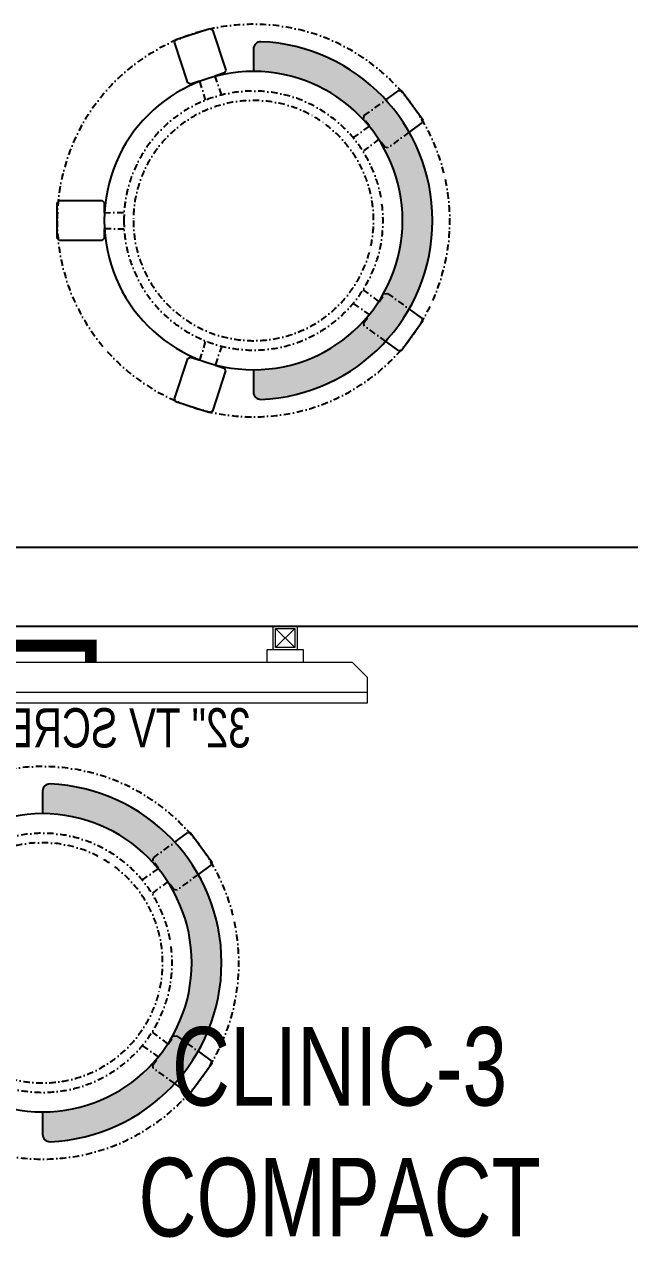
# Model space of a CAD drawing. Header units: feet. Extents: x 2963186 to 2977669, y -5470406 to -5462756.
# Drawn here: x 2964105 to 2964876, y -5467416 to -5465871 of the extents above; entities that cross this region are included whole.
import ezdxf

# ---------------------------------------------------------------- set-up
doc = ezdxf.new("R2010")
doc.units = ezdxf.units.FT
doc.header["$LTSCALE"] = 33
doc.header["$MEASUREMENT"] = 0
doc.linetypes.add('ACAD_ISO03W100', pattern=[30, 12, -18])
doc.linetypes.add('DASHDOT2', pattern=[0.5, 0.25, -0.125, 0, -0.125])
for name, color, linetype, lineweight in [('HATCH', 9, 'Continuous', 9), ('LENS-FURNITURE', 13, 'Continuous', 9), ('LENS-PARTITION', 21, 'Continuous', 25), ('LENS-TEXT', 31, 'Continuous', 5), ('LENS_TEXT', 31, 'Continuous', 5), ('LK-EQPMT', 3, 'Continuous', 18), ('LN-ELEVATION-1', 81, 'Continuous', 25)]:
    doc.layers.add(name, color=color, linetype=linetype, lineweight=lineweight)
doc.styles.get("Standard").update_dxf_attribs({"font": 'GILC____.TTF'})

# ---------------------------------------------------------------- blocks, each defined once
blk = doc.blocks.new('DR STOOL')
at = {"layer": 'HATCH'}
h = blk.add_hatch(dxfattribs=at)
h.set_pattern_fill('ANSI36', color=250, angle=-90.00000000000001)
h.set_pattern_definition([(315, (-227.8099174643867, 917.3997257252777), (6.173926083235043, -1.683798022700468), [7.9375, -1.587499999999999, 0, -1.587499999999999])])
edge = h.paths.add_edge_path()
edge.add_line((-190.0000000041909, 4.511094e-10), (-218.6899174675346, 4.511094e-10))
edge.add_arc((-218.6899174670689, 9.120000000388245), 9.119999999940092, 177.6119845363388, 269.9999999996136, ccw=False)
edge.add_arc((-1.8626451e-09, 3.565219e-10), 228.000000002257, 2.3880154632688004, 177.6119845367313, ccw=False)
edge.add_arc((218.6899174633436, 9.120000000497384), 9.120000000051716, -90.00000000034493, 2.3880154629299, ccw=False)
edge.add_line((218.6899174633436, 4.511094e-10), (190, 4.511094e-10))
edge.add_arc((-1.8626451e-09, 4.511094e-10), 190.000000001979, -1.27e-14, 180)
at = {"layer": 'LN-ELEVATION-1', "color": 1, "ltscale": 100}
for p, q in [((-128.6221585394814, 215.4841044476634), (-165.2704676063731, 189.0243927398114)), ((-124.7228340068832, 214.8545704018979), (-128.6221585394814, 215.4841044476634)), ((-112.6981821293011, 198.1996966340157), (-124.7228340068832, 214.8545704018979)), ((124.7553772013634, 214.9803744515593), (112.5488144652918, 198.2845540212292)), ((128.7014972954057, 215.5933048763618), (124.7553772013634, 214.9803744515593)), ((128.7014972954057, 215.5933048763618), (124.7553772013634, 214.9803744515593)), ((165.1911288509145, 188.915192311113), (128.7014972954057, 215.5933048763618)), ((165.1911288509145, 188.915192311113), (128.7014972954057, 215.5933048763618)), ((-165.2704676063731, 189.0243927398114), (-165.9069543029182, 185.0820035930228)), ((165.7973639420234, 185.0121775862135), (165.1911288509145, 188.915192311113)), ((165.7973639420234, 185.0121775862135), (165.1911288509145, 188.915192311113)), ((-165.9069543029182, 185.0820035930228), (-153.8003208162263, 168.3135803133482)), ((153.6734594982117, 168.4294150282658), (165.7973639420234, 185.0121775862135)), ((-191.2928382232785, -35.45407700946089), (-242.9550312487409, -52.24013893969095)), ((-187.9259491492994, -37.1695928365807), (-191.2928382232785, -35.45407700946089)), ((-184.1424400564283, -48.81403796559607), (-187.9259491492994, -37.1695928365807)), ((188.0651108901948, -36.96233201187715), (184.0504167033359, -49.19388854173303)), ((191.3981811110861, -35.27656588272658), (188.0651108901948, -36.96233201187715)), ((243.0100176925771, -52.21682526778022), (191.3981811110861, -35.27656588272658)), ((-242.9550312487409, -52.24013893969095), (-244.7482102331705, -55.75945052818861)), ((-244.7482102331705, -55.75945052818861), (-230.7800458371639, -98.74904560100549)), ((230.715890809428, -98.7280946081737), (244.8123673382215, -55.78040257930116)), ((244.8123673382215, -55.78040257930116), (243.0100176925771, -52.21682526778022)), ((-173.8639617776498, -80.4479453730819), (-177.8421125086024, -68.2044548037811)), ((177.6922140880488, -68.56540505095472), (173.8739495249465, -80.1985000452405)), ((-227.2218665438704, -100.5620286722478), (-175.5596735184081, -83.7759667420105)), ((-175.5596735184081, -83.7759667420105), (-173.8639617776498, -80.4479453730819)), ((173.8739495249465, -80.1985000452405), (175.5794035866856, -83.5704969359358)), ((175.5794035866856, -83.5704969359358), (227.1912401677109, -100.5107563209894)), ((-230.7800458371639, -98.74904560100549), (-227.2218665438704, -100.5620286722478)), ((227.1912401677109, -100.5107563209894), (230.715890809428, -98.7280946081737)), ((-22.72193054761737, -190.2142363802995), (-25.39390889601782, -192.886214728569)), ((-25.39390889601782, -192.886214728569), (-25.39390889601782, -247.2070584567482)), ((-10.47823652112856, -190.2142363802995), (-22.72193054761737, -190.2142363802995)), ((22.78362171910703, -190.2142363802995), (9.910054048988968, -190.2142363802995)), ((25.42475448176265, -192.8553691428751), (22.78362171910703, -190.2142363802995)), ((25.42475448176265, -247.1762128710543), (25.42475448176265, -192.8553691428751)), ((-25.39390889601782, -247.2070584567482), (-22.60096735274419, -250)), ((22.60096735274419, -250), (25.42475448176265, -247.1762128710543)), ((-22.60096735274419, -250), (22.60096735274419, -250))]:
    blk.add_line(p, q, dxfattribs=at)
at = {"layer": 'LN-ELEVATION-1', "linetype": 'DASHDOT2'}
for p, q in [((-92.92521573789418, 170.8129362839827), (-112.6981821293011, 198.1996966340157)), ((112.5488144652918, 198.2845540212292), (92.69529851106927, 171.1294289919315)), ((-93.52748446213081, 167.0824927485227), (-92.92521573789418, 170.8129362839827)), ((92.69529851106927, 171.1294289919315), (93.26858203159645, 167.4385604566923)), ((-153.8003208162263, 168.3135803133482), (-134.1093360339291, 141.0403694751003)), ((-103.4542870586738, 159.9154408004979), (-93.52748446213081, 167.0824927485227)), ((-88.15393704269081, 139.4771787207864), (-103.4542870586738, 159.9154408004979)), ((103.6608748426661, 159.8406005539291), (88.19885099539533, 139.4487815762331)), ((93.26858203159645, 167.4385604566923), (103.6608748426661, 159.8406005539291)), ((133.7372852512635, 141.1612321265929), (153.6734594982117, 168.4294150282658)), ((-134.1093360339291, 141.0403694751003), (-130.4219571123831, 140.4450534014686)), ((-130.4219571123831, 140.4450534014686), (-119.9844727469608, 147.9808124662595)), ((-119.9844727469608, 147.9808124662595), (-105.3687285655178, 126.9741353208374)), ((105.4096150295809, 126.94019481352), (120.1194891873747, 147.8074627162714)), ((120.1194891873747, 147.8074627162714), (130.0033113472163, 140.5812532722048)), ((130.0033113472163, 140.5812532722048), (133.7372852512635, 141.1612321265929)), ((-159.954806596972, -40.49024384317454), (-184.1424400564283, -48.81403796559607)), ((184.0504167033359, -49.19388854173303), (159.8786162491887, -40.79004861696012)), ((-177.8421125086024, -68.2044548037811), (-153.4148110738024, -60.73628028803068)), ((153.3006618716754, -61.02382378749462), (177.6922140880488, -68.56540505095472)), ((-10.92024635523557, -164.6382343793375), (-10.47823652112856, -190.2142363802995)), ((9.910054048988968, -190.2142363802995), (10.35584833659231, -164.674698740353))]:
    blk.add_line(p, q, dxfattribs=at)
at = {"layer": 'LN-ELEVATION-1', "color": 1, "ltscale": 100}
blk.add_lwpolyline([(-190.0000000023283, 0), (-218.6899174656719, 0, -0.4264743413925903), (-227.8019973598421, 9.5, -0.959166304662544), (227.8019973593764, 9.5, -0.4264743413925903), (218.6899174647406, 0), (190.0000000013969, 0)], format="xyb", dxfattribs=at)
at = {"layer": 'LN-ELEVATION-1', "linetype": 'DASHDOT2'}
for radius in [250, 165, 153]:
    blk.add_circle((0, 0), radius, dxfattribs=at)
at = {"layer": 'LN-ELEVATION-1', "color": 1, "ltscale": 100}
blk.add_circle((0, 0), 190, dxfattribs=at)
blk = doc.blocks.new('32INCH VC FOR CLINIC')
at = {"layer": 'LK-EQPMT'}
for p, q in [((116.8909715171903, 152.5672029328125), (92.58856882341206, 128.264800239267)), ((92.58856882341206, 152.5672029328125), (116.8909715171903, 128.264800239267)), ((627.7052824404091, 152.5672029328125), (652.0076851341872, 128.264800239267))]:
    blk.add_line(p, q, dxfattribs=at)
at = {"layer": 'LK-EQPMT', "ltscale": 12}
for p, q in [((81.46845865808427, 109.7127832833503), (81.46845865808427, 125.2269902919943)), ((81.46845865808427, 125.2269902919943), (128.0110796838999, 125.2269902919943)), ((128.0110796838999, 125.2269902919943), (128.0110796838999, 109.7127832833503)), ((616.9889203161001, 125.2269902919943), (616.9889203161001, 109.7127832833503)), ((616.9889203161001, 125.2269902919943), (663.5315413419156, 125.2269902919943)), ((663.5315413419156, 109.7127832833503), (663.5315413419156, 125.2269902919943)), ((0, 90.30115266077335), (19.41163062304258, 109.7127832833503)), ((725.5883693769574, 109.7127832833503), (19.41163062304258, 109.7127832833503)), ((745, 90.30115266077335), (725.5883693769574, 109.7127832833503)), ((0, 70.88952203796362), (0, 90.30115266077335)), ((745, 70.88952203796362), (745, 90.30115266077335))]:
    blk.add_line(p, q, dxfattribs=at)
at = {"layer": 'LK-EQPMT'}
for points in [[(89.55076848529278, 125.2269999025447), (119.9287718534469, 125.2269999025447), (119.9287718534469, 155.6050032694184), (89.55076848529278, 155.6050032694184)], [(655.0454854704439, 125.2269999025447), (624.6674821041522, 125.2269999025447), (624.6674821041522, 155.6050032694184), (655.0454854704439, 155.6050032694184)], [(92.58856882341206, 128.264800239267), (116.8909715171903, 128.264800239267), (116.8909715171903, 152.5672029328125), (92.58856882341206, 152.5672029328125)], [(652.0076851341872, 128.264800239267), (627.7052824404091, 128.264800239267), (627.7052824404091, 152.5672029328125), (652.0076851341872, 152.5672029328125)]]:
    blk.add_lwpolyline(points, close=True, dxfattribs=at)
at = {"layer": 'LK-EQPMT', "ltscale": 12}
blk.add_lwpolyline([(0, 58.0000000000291), (0, 70.88952203796362), (745, 70.88952203796362), (745, 58.0000000000291)], close=True, dxfattribs=at)
at = {"layer": 'LENS-TEXT', "color": 0, "ltscale": 2, "insert": (391.1996805854142, 25.6359011628374), "char_height": 50, "attachment_point": 5}
blk.add_mtext_dynamic_manual_height_columns('32" TV SCREEN -VC', width=466.4796511627907, gutter_width=12.5, heights=[0], dxfattribs=at)

msp = doc.modelspace()

# ---------------------------------------------------------------- linework, layer by layer
at = {"color": 13, "linetype": 'ACAD_ISO03W100', "ltscale": 0.01, "const_width": 15}
msp.add_lwpolyline([(2963511.189857592, -5467067.464656744), (2963414.630762585, -5467067.464656744), (2963414.630762592, -5466662.408597348), (2964189.630762589, -5466662.408597348), (2964189.630762589, -5466683.300817325)], dxfattribs=at)
at = {"layer": 'LENS-PARTITION'}
msp.add_lwpolyline([(2964889.630762584, -5466537.339154069), (2963465.830762584, -5466537.339154069), (2963465.830762584, -5466637.339154068), (2964889.630762584, -5466637.339154068)], close=True, dxfattribs=at)

# ---------------------------------------------------------------- block references
at = {"xscale": -1}
msp.add_blockref('32INCH VC FOR CLINIC', (2964541.893649206, -5466793.013600608), dxfattribs=at)
at = {"layer": 'LENS-FURNITURE', "xscale": -1, "rotation": 270}
for p in [(2964396.841642884, -5466120.916243689), (2964128.144368206, -5467066.32024863)]:
    msp.add_blockref('DR STOOL', p, dxfattribs=at)

# ---------------------------------------------------------------- texts
at = {"layer": 'LENS_TEXT', "linetype": 'Continuous', "ltscale": 3, "insert": (2964506.480211609, -5467448.854878357), "char_height": 100, "attachment_point": 5}
msp.add_mtext_dynamic_manual_height_columns('CLINIC-3 COMPACT ROC- MINSIGN\\PNON-OPP', width=730.5073781448633, gutter_width=0.9999999999999992, heights=[0], dxfattribs=at)

doc.saveas('drawing.dxf')
